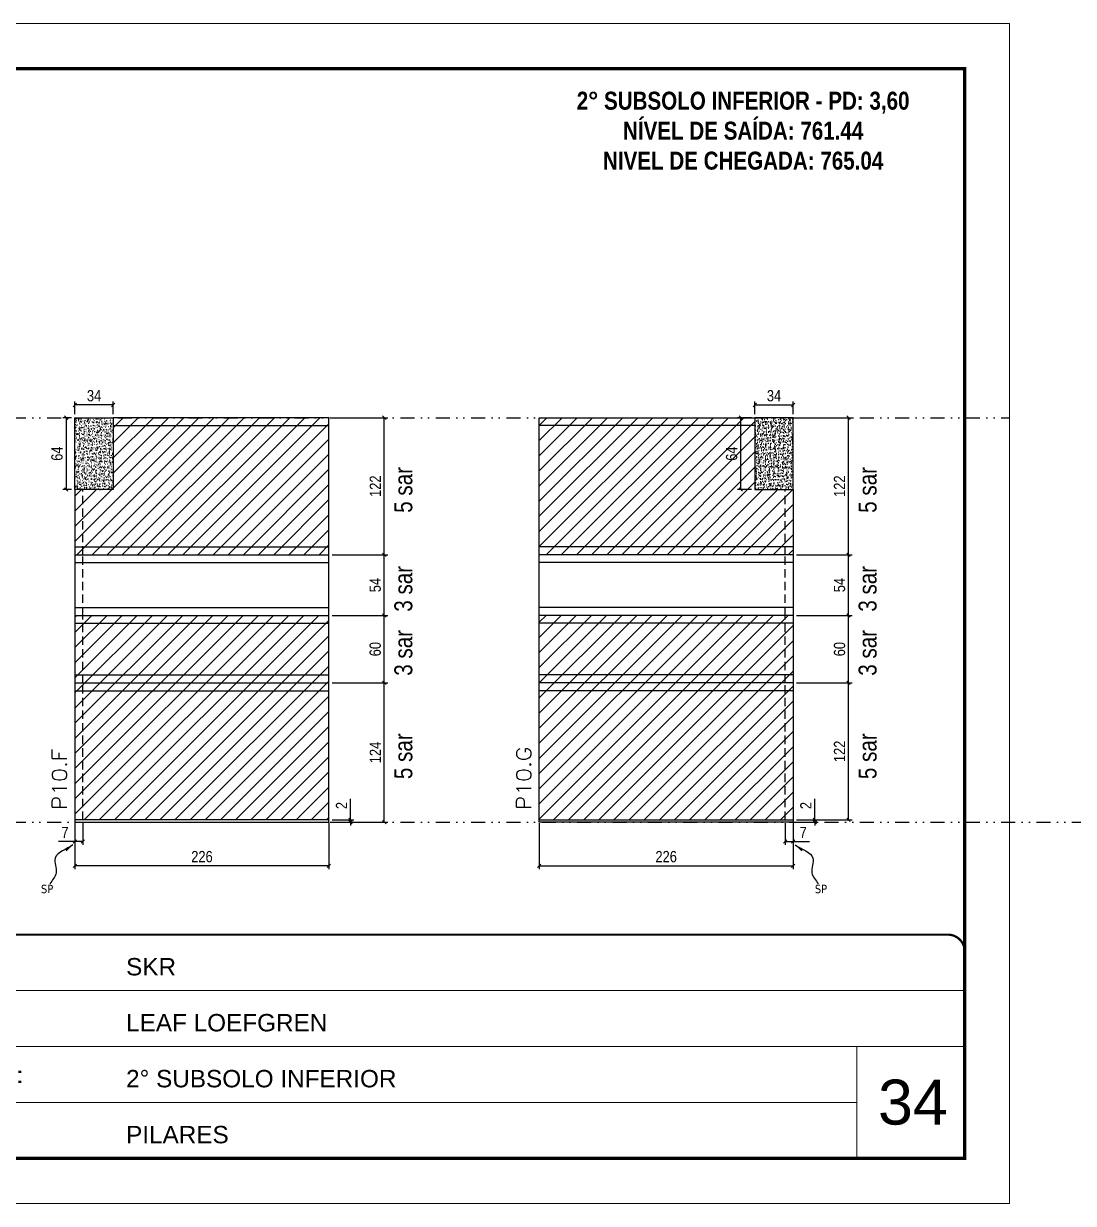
# Model space of a CAD drawing. Extents: x 13513 to 27878, y -21631 to 6985.
# Drawn here: x 16606 to 17540, y -3254 to -2204 of the extents above; entities that cross this region are included whole.
import ezdxf

# ---------------------------------------------------------------- set-up
doc = ezdxf.new("R2010")
doc.units = 0
for name, pattern in [('CONTINUO', [0]), ('DASHED', [0.75, 0.5, -0.25]), ('DIVIDE2', [0.625, 0.25, -0.125, 0, -0.125, 0, -0.125]), ('HIDDEN', [0.375, 0.25, -0.125])]:
    doc.linetypes.add(name, pattern=pattern)
for name, color, linetype, lineweight in [('CARIMBO', 255, 'Continuous', 9), ('Folhas', 255, 'Continuous', 9), ('Hachura', 251, 'Continuous', 9), ('SARRAFO DE PRESSAO', 251, 'DASHED', 9), ('Texto Seção', 7, 'Continuous', 15)]:
    doc.layers.add(name, color=color, linetype=linetype, lineweight=lineweight)
for name, color, linetype in [('COTA', 241, 'Continuous'), ('NOMENCLATURA', 7, 'Continuous'), ('Nível', 160, 'Continuous'), ('Painéis', 200, 'Continuous'), ('SARR_2.2x7', 40, 'Continuous'), ('Sarrafo de Pressão', 42, 'HIDDEN'), ('texto', 7, 'Continuous')]:
    doc.layers.add(name, color=color, linetype=linetype)
doc.styles.add('ARIAL', font='arial.ttf')
doc.styles.add('ARIAL_NARROW', font='ARIALN.TTF', dxfattribs={"height": 0.2})
doc.styles.add('COTA TECNICA', font='techl___.ttf', dxfattribs={"height": 10})
doc.styles.add('COTA TECNICA-50', font='techl___.ttf', dxfattribs={"height": 10})
doc.styles.add('REGUA-120', font='ROMANS.shx', dxfattribs={"height": 15})
doc.styles.add('ROMANC', font='techb___.ttf', dxfattribs={"height": 2.5})
doc.styles.get("Standard").update_dxf_attribs({"font": 'arial.ttf'})
doc.styles.add('Tecnologia', font='')
doc.styles.get('Tecnologia').set_extended_font_data('Forgotten Futurist')
doc.dimstyles.new('COTA PAINEL-50', dxfattribs={"dimtxt": 10, "dimasz": 3, "dimexe": 3, "dimexo": 3, "dimgap": 3, "dimtad": 1, "dimdec": 1, "dimzin": 12, "dimdsep": 46, "dimtxsty": 'COTA TECNICA-50', "dimblk1": 'OBLIQUE', "dimblk2": 'OBLIQUE', "dimsah": 1, "dimcen": 0.9, "dimclrd": 4, "dimclre": 4, "dimclrt": 240, "dimadec": 1, "dimazin": 3, "dimtfac": 1, "dimtdec": 1, "dimtmove": 0, "dimatfit": 3, "dimfxl": 1, "dimtolj": 1, "dimtzin": 12, "dimarcsym": 0})
doc.dimstyles.new('PAINEL', dxfattribs={"dimtxt": 10, "dimasz": 3, "dimexe": 3, "dimexo": 3, "dimgap": 3, "dimtad": 1, "dimdec": 1, "dimzin": 12, "dimdsep": 46, "dimtxsty": 'COTA TECNICA', "dimblk1": 'OBLIQUE', "dimblk2": 'OBLIQUE', "dimsah": 1, "dimcen": 0.9, "dimclrd": 4, "dimclre": 4, "dimclrt": 240, "dimadec": 1, "dimazin": 3, "dimtfac": 1, "dimtdec": 1, "dimtmove": 0, "dimatfit": 3, "dimfxl": 1, "dimtolj": 1, "dimtzin": 12, "dimarcsym": 0})
doc.dimstyles.get("Standard").update_dxf_attribs({"dimtxt": 0.18, "dimasz": 0.18, "dimexe": 0.18, "dimexo": 0.0625, "dimgap": 0.09, "dimtad": 0, "dimtih": 1, "dimtoh": 1, "dimdec": 4, "dimzin": 0, "dimdsep": 46, "dimtxsty": 'Standard', "dimcen": 0.09, "dimadec": 0, "dimazin": 0, "dimtfac": 1, "dimtdec": 4, "dimtofl": 0, "dimtmove": 0, "dimatfit": 3, "dimfxl": 1, "dimtolj": 1, "dimtzin": 0, "dimarcsym": 0})

# ---------------------------------------------------------------- blocks, each defined once
blk = doc.blocks.new('9999999999')
at = {"color": 30, "linetype": 'CONTINUO'}
for p, q in [((98564.6, 34230.2), (98564.6, 34429.4)), ((98564.6, 34379.6), (99584, 34379.6)), ((98564.6, 34329.8), (99488, 34329.8)), ((99584, 34329.8), (99488, 34329.8)), ((99488, 34329.8), (99488, 34230.2)), ((98564.6, 34280), (99488, 34280))]:
    blk.add_line(p, q, dxfattribs=at)
at = {"color": 30, "linetype": 'CONTINUO', "const_width": 2}
blk.add_lwpolyline([(99584, 34230.2), (99584, 34414.4, 0.414214), (99569, 34429.4), (98229, 34429.4, 0.414214), (98214, 34414.4), (98214, 34245.2, 0.414214), (98229, 34230.2), (99584, 34230.2)], format="xyb", dxfattribs=at)
at = {"layer": 'Folhas'}
blk.add_lwpolyline([(98139, 34190.2), (99624, 34190.2), (99624, 35240.2), (98139, 35240.2)], close=True, dxfattribs=at)
at = {"layer": 'Folhas', "color": 30, "const_width": 3}
blk.add_lwpolyline([(98214, 34230.2), (99584, 34230.2), (99584, 35200.2), (98214, 35200.2)], close=True, dxfattribs=at)
at = {"color": 7, "linetype": 'Continuous', "ltscale": 5, "style": 'ARIAL'}
for s, height, p in [('SKR', 15.48, (98837.7, 34393.1)), ('LEAF LOEFGREN', 15.483, (98837.7, 34343.3)), ('2° SUBSOLO INFERIOR', 15.483, (98837.7, 34293.5)), ('NOVA SISTEMAS CONSTRUTIVOS', 11.059, (98263.2, 34267.2)), ('PILARES', 15.48, (98837.7, 34243.7))]:
    blk.add_text(s, height=height, dxfattribs=at).set_placement(p)
at = {"layer": 'Folhas', "color": 7, "style": 'Tecnologia', "width": 1.5}
for s, p in [('CLIENTE:', (98573.7, 34397.2)), ('OBRA:', (98573.7, 34347.3)), ('PAVIMENTO:', (98573.7, 34297.5)), ('PROJETO:', (98573.7, 34247.7))]:
    blk.add_text(s, height=14, dxfattribs=at).set_placement(p)
blk = doc.blocks.new('_Oblique')
at = {"color": 0, "linetype": 'ByBlock', "lineweight": -2}
blk.add_line((-0.5, -0.5), (0.5, 0.5), dxfattribs=at)
blk = doc.blocks.new('*D1820')
at = {"layer": 'COTA', "color": 4, "lineweight": -2, "transparency": 16777216}
for p, q in [((16651.7, -2915.6), (16651.7, -2956.4)), ((16877.7, -2915.6), (16877.7, -2956.4)), ((16877.7, -2953.4), (16651.7, -2953.4))]:
    blk.add_line(p, q, dxfattribs=at)
at = {"layer": 'Defpoints', "color": 0, "transparency": 16777216}
for p in [(16651.7, -2912.6), (16877.7, -2912.6), (16651.7, -2953.4)]:
    blk.add_point(p, dxfattribs=at)
at = {"layer": 'COTA', "color": 4, "lineweight": -2, "transparency": 16777216, "xscale": 3, "yscale": 3, "zscale": 3, "rotation": 180}
blk.add_blockref('_Oblique', (16651.7, -2953.4), dxfattribs=at)
at = {"layer": 'COTA', "color": 4, "lineweight": -2, "transparency": 16777216, "xscale": 3, "yscale": 3, "zscale": 3}
blk.add_blockref('_Oblique', (16877.7, -2953.4), dxfattribs=at)
at = {"layer": 'COTA', "color": 240, "transparency": 16777216, "insert": (16764.7, -2945.3), "char_height": 10, "attachment_point": 5, "style": 'COTA TECNICA'}
blk.add_mtext('\\A1;226', dxfattribs=at)
blk = doc.blocks.new('*D1821')
at = {"layer": 'COTA', "color": 4, "lineweight": -2, "transparency": 16777216}
for p, q in [((16651.7, -2917.6), (16651.7, -2934.8)), ((16658.7, -2915.6), (16658.7, -2934.8)), ((16651.7, -2931.8), (16636.9, -2931.8)), ((16658.7, -2931.8), (16651.7, -2931.8))]:
    blk.add_line(p, q, dxfattribs=at)
at = {"layer": 'Defpoints', "color": 0, "transparency": 16777216}
for p in [(16651.7, -2914.6), (16658.7, -2912.6), (16651.7, -2931.8)]:
    blk.add_point(p, dxfattribs=at)
at = {"layer": 'COTA', "color": 4, "lineweight": -2, "transparency": 16777216, "xscale": 3, "yscale": 3, "zscale": 3, "rotation": 180}
blk.add_blockref('_Oblique', (16651.7, -2931.8), dxfattribs=at)
at = {"layer": 'COTA', "color": 4, "lineweight": -2, "transparency": 16777216, "xscale": 3, "yscale": 3, "zscale": 3}
blk.add_blockref('_Oblique', (16658.7, -2931.8), dxfattribs=at)
at = {"layer": 'COTA', "color": 240, "transparency": 16777216, "insert": (16642.8, -2923.8), "char_height": 10, "attachment_point": 5, "style": 'COTA TECNICA-50'}
blk.add_mtext('\\A1;7', dxfattribs=at)
blk = doc.blocks.new('*D1822')
at = {"layer": 'COTA', "color": 4, "lineweight": -2, "transparency": 16777216}
for p, q in [((16896.9, -2912.6), (16896.9, -2893.8)), ((16880.7, -2912.6), (16899.9, -2912.6)), ((16880.7, -2914.6), (16899.9, -2914.6)), ((16896.9, -2914.6), (16896.9, -2912.6)), ((16896.9, -2914.6), (16896.9, -2917.6))]:
    blk.add_line(p, q, dxfattribs=at)
at = {"layer": 'Defpoints', "color": 0, "transparency": 16777216}
for p in [(16877.7, -2912.6), (16877.7, -2914.6), (16896.9, -2914.6)]:
    blk.add_point(p, dxfattribs=at)
at = {"layer": 'COTA', "color": 4, "lineweight": -2, "transparency": 16777216, "xscale": 3, "yscale": 3, "zscale": 3}
for p, rotation in [((16896.9, -2912.6), 270), ((16896.9, -2914.6), 90)]:
    blk.add_blockref('_Oblique', p, dxfattribs=dict(at, rotation=rotation))
at = {"layer": 'COTA', "color": 240, "transparency": 16777216, "insert": (16888.9, -2899.8), "char_height": 10, "attachment_point": 5, "rotation": 90, "style": 'COTA TECNICA-50'}
blk.add_mtext('\\A1;2', dxfattribs=at)
blk = doc.blocks.new('*D1823')
at = {"layer": 'COTA', "color": 4, "lineweight": -2, "transparency": 16777216}
for p, q in [((16880.7, -2730.6), (16930, -2730.6)), ((16927, -2790.6), (16927, -2730.6)), ((16880.7, -2790.6), (16930, -2790.6))]:
    blk.add_line(p, q, dxfattribs=at)
at = {"layer": 'Defpoints', "color": 0, "transparency": 16777216}
for p in [(16877.7, -2730.6), (16927, -2730.6), (16877.7, -2790.6)]:
    blk.add_point(p, dxfattribs=at)
at = {"layer": 'COTA', "color": 4, "lineweight": -2, "transparency": 16777216, "xscale": 3, "yscale": 3, "zscale": 3}
for p, rotation in [((16927, -2730.6), 90), ((16927, -2790.6), 270)]:
    blk.add_blockref('_Oblique', p, dxfattribs=dict(at, rotation=rotation))
at = {"layer": 'COTA', "color": 240, "transparency": 16777216, "insert": (16918.9, -2760.6), "char_height": 10, "attachment_point": 5, "rotation": 90, "style": 'COTA TECNICA-50'}
blk.add_mtext('\\A1;60', dxfattribs=at)
blk = doc.blocks.new('*D1824')
at = {"layer": 'COTA', "color": 4, "lineweight": -2, "transparency": 16777216}
for p, q in [((16880.7, -2554.6), (16930, -2554.6)), ((16927, -2676.6), (16927, -2554.6)), ((16880.7, -2676.6), (16930, -2676.6))]:
    blk.add_line(p, q, dxfattribs=at)
at = {"layer": 'Defpoints', "color": 0, "transparency": 16777216}
for p in [(16877.7, -2554.6), (16927, -2554.6), (16877.7, -2676.6)]:
    blk.add_point(p, dxfattribs=at)
at = {"layer": 'COTA', "color": 4, "lineweight": -2, "transparency": 16777216, "xscale": 3, "yscale": 3, "zscale": 3}
for p, rotation in [((16927, -2554.6), 90), ((16927, -2676.6), 270)]:
    blk.add_blockref('_Oblique', p, dxfattribs=dict(at, rotation=rotation))
at = {"layer": 'COTA', "color": 240, "transparency": 16777216, "insert": (16919, -2615.6), "char_height": 10, "attachment_point": 5, "rotation": 90, "style": 'COTA TECNICA-50'}
blk.add_mtext('\\A1;122', dxfattribs=at)
blk = doc.blocks.new('*D1837')
at = {"layer": 'COTA', "color": 4, "linetype": 'ByBlock', "lineweight": -2, "transparency": 16777216}
for p, q in [((16880.7, -2790.6), (16930, -2790.6)), ((16927, -2914.6), (16927, -2790.6)), ((16880.7, -2914.6), (16930, -2914.6))]:
    blk.add_line(p, q, dxfattribs=at)
at = {"layer": 'Defpoints', "color": 0, "linetype": 'ByBlock', "transparency": 16777216}
for p in [(16877.7, -2790.6), (16927, -2790.6), (16877.7, -2914.6)]:
    blk.add_point(p, dxfattribs=at)
at = {"layer": 'COTA', "color": 4, "linetype": 'ByBlock', "lineweight": -2, "transparency": 16777216, "xscale": 3, "yscale": 3, "zscale": 3}
for p, rotation in [((16927, -2790.6), 90), ((16927, -2914.6), 270)]:
    blk.add_blockref('_Oblique', p, dxfattribs=dict(at, rotation=rotation))
at = {"layer": 'COTA', "color": 240, "linetype": 'ByBlock', "transparency": 16777216, "insert": (16919, -2852.6), "char_height": 10, "attachment_point": 5, "rotation": 90, "style": 'COTA TECNICA'}
blk.add_mtext('\\A1;124', dxfattribs=at)
blk = doc.blocks.new('*D1838')
at = {"layer": 'COTA', "color": 4, "linetype": 'ByBlock', "lineweight": -2, "transparency": 16777216}
for p, q in [((16880.7, -2790.6), (16930, -2790.6)), ((16927, -2914.6), (16927, -2790.6)), ((16880.7, -2914.6), (16930, -2914.6))]:
    blk.add_line(p, q, dxfattribs=at)
at = {"layer": 'Defpoints', "color": 0, "linetype": 'ByBlock', "transparency": 16777216}
for p in [(16877.7, -2790.6), (16927, -2790.6), (16877.7, -2914.6)]:
    blk.add_point(p, dxfattribs=at)
at = {"layer": 'COTA', "color": 4, "linetype": 'ByBlock', "lineweight": -2, "transparency": 16777216, "xscale": 3, "yscale": 3, "zscale": 3}
for p, rotation in [((16927, -2790.6), 90), ((16927, -2914.6), 270)]:
    blk.add_blockref('_Oblique', p, dxfattribs=dict(at, rotation=rotation))
at = {"layer": 'COTA', "color": 240, "linetype": 'ByBlock', "transparency": 16777216, "insert": (16919, -2852.6), "char_height": 10, "attachment_point": 5, "rotation": 90, "style": 'COTA TECNICA'}
blk.add_mtext('\\A1;124', dxfattribs=at)
blk = doc.blocks.new('*D1832')
at = {"layer": 'COTA', "color": 4, "lineweight": -2, "transparency": 16777216}
for p, q in [((16648.7, -2554.6), (16640.8, -2554.6)), ((16643.8, -2554.6), (16643.8, -2618.6)), ((16648.7, -2618.6), (16640.8, -2618.6))]:
    blk.add_line(p, q, dxfattribs=at)
at = {"layer": 'Defpoints', "color": 0, "transparency": 16777216}
for p in [(16651.7, -2554.6), (16643.8, -2618.6), (16651.7, -2618.6)]:
    blk.add_point(p, dxfattribs=at)
at = {"layer": 'COTA', "color": 4, "lineweight": -2, "transparency": 16777216, "xscale": 3, "yscale": 3, "zscale": 3}
for p, rotation in [((16643.8, -2554.6), 90), ((16643.8, -2618.6), 270)]:
    blk.add_blockref('_Oblique', p, dxfattribs=dict(at, rotation=rotation))
at = {"layer": 'COTA', "color": 240, "transparency": 16777216, "insert": (16635.7, -2586.6), "char_height": 10, "attachment_point": 5, "rotation": 90, "style": 'COTA TECNICA'}
blk.add_mtext('\\A1;64', dxfattribs=at)
blk = doc.blocks.new('*D1833')
at = {"layer": 'COTA', "color": 4, "lineweight": -2, "transparency": 16777216}
for p, q in [((16651.7, -2551.6), (16651.7, -2540.3)), ((16685.7, -2551.6), (16685.7, -2540.3)), ((16685.7, -2543.3), (16651.7, -2543.3))]:
    blk.add_line(p, q, dxfattribs=at)
at = {"layer": 'Defpoints', "color": 0, "transparency": 16777216}
for p in [(16651.7, -2543.3), (16651.7, -2554.6), (16685.7, -2554.6)]:
    blk.add_point(p, dxfattribs=at)
at = {"layer": 'COTA', "color": 4, "lineweight": -2, "transparency": 16777216, "xscale": 3, "yscale": 3, "zscale": 3, "rotation": 180}
blk.add_blockref('_Oblique', (16651.7, -2543.3), dxfattribs=at)
at = {"layer": 'COTA', "color": 4, "lineweight": -2, "transparency": 16777216, "xscale": 3, "yscale": 3, "zscale": 3}
blk.add_blockref('_Oblique', (16685.7, -2543.3), dxfattribs=at)
at = {"layer": 'COTA', "color": 240, "transparency": 16777216, "insert": (16668.7, -2535.1), "char_height": 10, "attachment_point": 5, "style": 'COTA TECNICA'}
blk.add_mtext('\\A1;34', dxfattribs=at)
blk = doc.blocks.new('*D1815')
at = {"layer": 'COTA', "color": 4, "lineweight": -2, "transparency": 16777216}
for p, q in [((17064.8, -2915.6), (17064.8, -2956.4)), ((17290.8, -2915.6), (17290.8, -2956.4)), ((17064.8, -2953.4), (17290.8, -2953.4))]:
    blk.add_line(p, q, dxfattribs=at)
at = {"layer": 'Defpoints', "color": 0, "transparency": 16777216}
for p in [(17064.8, -2912.6), (17290.8, -2912.6), (17290.8, -2953.4)]:
    blk.add_point(p, dxfattribs=at)
at = {"layer": 'COTA', "color": 4, "lineweight": -2, "transparency": 16777216, "xscale": 3, "yscale": 3, "zscale": 3, "rotation": 180}
blk.add_blockref('_Oblique', (17064.8, -2953.4), dxfattribs=at)
at = {"layer": 'COTA', "color": 4, "lineweight": -2, "transparency": 16777216, "xscale": 3, "yscale": 3, "zscale": 3}
blk.add_blockref('_Oblique', (17290.8, -2953.4), dxfattribs=at)
at = {"layer": 'COTA', "color": 240, "transparency": 16777216, "insert": (17177.8, -2945.3), "char_height": 10, "attachment_point": 5, "style": 'COTA TECNICA'}
blk.add_mtext('\\A1;226', dxfattribs=at)
blk = doc.blocks.new('*D1816')
at = {"layer": 'COTA', "color": 4, "lineweight": -2, "transparency": 16777216}
for p, q in [((17283.8, -2915.6), (17283.8, -2934.8)), ((17290.8, -2917.6), (17290.8, -2934.8)), ((17283.8, -2931.8), (17290.8, -2931.8)), ((17290.8, -2931.8), (17305.5, -2931.8))]:
    blk.add_line(p, q, dxfattribs=at)
at = {"layer": 'Defpoints', "color": 0, "transparency": 16777216}
for p in [(17283.8, -2912.6), (17290.8, -2914.6), (17290.8, -2931.8)]:
    blk.add_point(p, dxfattribs=at)
at = {"layer": 'COTA', "color": 4, "lineweight": -2, "transparency": 16777216, "xscale": 3, "yscale": 3, "zscale": 3, "rotation": 180}
blk.add_blockref('_Oblique', (17283.8, -2931.8), dxfattribs=at)
at = {"layer": 'COTA', "color": 4, "lineweight": -2, "transparency": 16777216, "xscale": 3, "yscale": 3, "zscale": 3}
blk.add_blockref('_Oblique', (17290.8, -2931.8), dxfattribs=at)
at = {"layer": 'COTA', "color": 240, "transparency": 16777216, "insert": (17299.7, -2923.8), "char_height": 10, "attachment_point": 5, "style": 'COTA TECNICA-50'}
blk.add_mtext('\\A1;7', dxfattribs=at)
blk = doc.blocks.new('*D1817')
at = {"layer": 'COTA', "color": 4, "lineweight": -2, "transparency": 16777216}
for p, q in [((17310.1, -2912.6), (17310.1, -2893.8)), ((17293.8, -2912.6), (17313.1, -2912.6)), ((17293.8, -2914.6), (17313.1, -2914.6)), ((17310.1, -2914.6), (17310.1, -2912.6)), ((17310.1, -2914.6), (17310.1, -2917.6))]:
    blk.add_line(p, q, dxfattribs=at)
at = {"layer": 'Defpoints', "color": 0, "transparency": 16777216}
for p in [(17290.8, -2912.6), (17290.8, -2914.6), (17310.1, -2914.6)]:
    blk.add_point(p, dxfattribs=at)
at = {"layer": 'COTA', "color": 4, "lineweight": -2, "transparency": 16777216, "xscale": 3, "yscale": 3, "zscale": 3}
for p, rotation in [((17310.1, -2912.6), 270), ((17310.1, -2914.6), 90)]:
    blk.add_blockref('_Oblique', p, dxfattribs=dict(at, rotation=rotation))
at = {"layer": 'COTA', "color": 240, "transparency": 16777216, "insert": (17302.1, -2899.8), "char_height": 10, "attachment_point": 5, "rotation": 90, "style": 'COTA TECNICA-50'}
blk.add_mtext('\\A1;2', dxfattribs=at)
blk = doc.blocks.new('*D1818')
at = {"layer": 'COTA', "color": 4, "lineweight": -2, "transparency": 16777216}
for p, q in [((17293.8, -2730.6), (17343.2, -2730.6)), ((17340.2, -2790.6), (17340.2, -2730.6)), ((17293.8, -2790.6), (17343.2, -2790.6))]:
    blk.add_line(p, q, dxfattribs=at)
at = {"layer": 'Defpoints', "color": 0, "transparency": 16777216}
for p in [(17290.8, -2730.6), (17340.2, -2730.6), (17290.8, -2790.6)]:
    blk.add_point(p, dxfattribs=at)
at = {"layer": 'COTA', "color": 4, "lineweight": -2, "transparency": 16777216, "xscale": 3, "yscale": 3, "zscale": 3}
for p, rotation in [((17340.2, -2730.6), 90), ((17340.2, -2790.6), 270)]:
    blk.add_blockref('_Oblique', p, dxfattribs=dict(at, rotation=rotation))
at = {"layer": 'COTA', "color": 240, "transparency": 16777216, "insert": (17332.1, -2760.6), "char_height": 10, "attachment_point": 5, "rotation": 90, "style": 'COTA TECNICA-50'}
blk.add_mtext('\\A1;60', dxfattribs=at)
blk = doc.blocks.new('*D1819')
at = {"layer": 'COTA', "color": 4, "lineweight": -2, "transparency": 16777216}
for p, q in [((17293.8, -2554.6), (17343.2, -2554.6)), ((17340.2, -2676.6), (17340.2, -2554.6)), ((17293.8, -2676.6), (17343.2, -2676.6))]:
    blk.add_line(p, q, dxfattribs=at)
at = {"layer": 'Defpoints', "color": 0, "transparency": 16777216}
for p in [(17290.8, -2554.6), (17340.2, -2554.6), (17290.8, -2676.6)]:
    blk.add_point(p, dxfattribs=at)
at = {"layer": 'COTA', "color": 4, "lineweight": -2, "transparency": 16777216, "xscale": 3, "yscale": 3, "zscale": 3}
for p, rotation in [((17340.2, -2554.6), 90), ((17340.2, -2676.6), 270)]:
    blk.add_blockref('_Oblique', p, dxfattribs=dict(at, rotation=rotation))
at = {"layer": 'COTA', "color": 240, "transparency": 16777216, "insert": (17332.1, -2615.6), "char_height": 10, "attachment_point": 5, "rotation": 90, "style": 'COTA TECNICA-50'}
blk.add_mtext('\\A1;122', dxfattribs=at)
blk = doc.blocks.new('*D1834')
at = {"layer": 'COTA', "color": 4, "lineweight": -2, "transparency": 16777216}
for p, q in [((17256.8, -2551.6), (17256.8, -2540.3)), ((17290.8, -2551.6), (17290.8, -2540.3)), ((17256.8, -2543.3), (17290.8, -2543.3))]:
    blk.add_line(p, q, dxfattribs=at)
at = {"layer": 'Defpoints', "color": 0, "transparency": 16777216}
for p in [(17290.8, -2543.3), (17256.8, -2554.6), (17290.8, -2554.6)]:
    blk.add_point(p, dxfattribs=at)
at = {"layer": 'COTA', "color": 4, "lineweight": -2, "transparency": 16777216, "xscale": 3, "yscale": 3, "zscale": 3, "rotation": 180}
blk.add_blockref('_Oblique', (17256.8, -2543.3), dxfattribs=at)
at = {"layer": 'COTA', "color": 4, "lineweight": -2, "transparency": 16777216, "xscale": 3, "yscale": 3, "zscale": 3}
blk.add_blockref('_Oblique', (17290.8, -2543.3), dxfattribs=at)
at = {"layer": 'COTA', "color": 240, "transparency": 16777216, "insert": (17273.8, -2535.1), "char_height": 10, "attachment_point": 5, "style": 'COTA TECNICA'}
blk.add_mtext('\\A1;34', dxfattribs=at)
blk = doc.blocks.new('*D1835')
at = {"layer": 'COTA', "color": 4, "lineweight": -2, "transparency": 16777216}
for p, q in [((17293.8, -2790.6), (17343.2, -2790.6)), ((17340.2, -2912.6), (17340.2, -2790.6)), ((17293.8, -2912.6), (17343.2, -2912.6))]:
    blk.add_line(p, q, dxfattribs=at)
at = {"layer": 'Defpoints', "color": 0, "transparency": 16777216}
for p in [(17290.8, -2790.6), (17340.2, -2790.6), (17290.8, -2912.6)]:
    blk.add_point(p, dxfattribs=at)
at = {"layer": 'COTA', "color": 4, "lineweight": -2, "transparency": 16777216, "xscale": 3, "yscale": 3, "zscale": 3}
for p, rotation in [((17340.2, -2790.6), 90), ((17340.2, -2912.6), 270)]:
    blk.add_blockref('_Oblique', p, dxfattribs=dict(at, rotation=rotation))
at = {"layer": 'COTA', "color": 240, "transparency": 16777216, "insert": (17332.1, -2851.6), "char_height": 10, "attachment_point": 5, "rotation": 90, "style": 'COTA TECNICA'}
blk.add_mtext('\\A1;122', dxfattribs=at)
blk = doc.blocks.new('*D1836')
at = {"layer": 'COTA', "color": 4, "lineweight": -2, "transparency": 16777216}
for p, q in [((17253.8, -2554.6), (17241.3, -2554.6)), ((17244.3, -2618.6), (17244.3, -2554.6)), ((17253.8, -2618.6), (17241.3, -2618.6))]:
    blk.add_line(p, q, dxfattribs=at)
at = {"layer": 'Defpoints', "color": 0, "transparency": 16777216}
for p in [(17244.3, -2554.6), (17256.8, -2554.6), (17256.8, -2618.6)]:
    blk.add_point(p, dxfattribs=at)
at = {"layer": 'COTA', "color": 4, "lineweight": -2, "transparency": 16777216, "xscale": 3, "yscale": 3, "zscale": 3}
for p, rotation in [((17244.3, -2554.6), 90), ((17244.3, -2618.6), 270)]:
    blk.add_blockref('_Oblique', p, dxfattribs=dict(at, rotation=rotation))
at = {"layer": 'COTA', "color": 240, "transparency": 16777216, "insert": (17236.1, -2586.6), "char_height": 10, "attachment_point": 5, "rotation": 90, "style": 'COTA TECNICA'}
blk.add_mtext('\\A1;64', dxfattribs=at)
blk = doc.blocks.new('*D1848')
at = {"layer": 'COTA', "color": 4, "lineweight": -2, "transparency": 16777216}
for p, q in [((16880.7, -2676.6), (16930, -2676.6)), ((16927, -2730.6), (16927, -2676.6)), ((16880.7, -2730.6), (16930, -2730.6))]:
    blk.add_line(p, q, dxfattribs=at)
at = {"layer": 'Defpoints', "color": 0, "transparency": 16777216}
for p in [(16877.7, -2676.6), (16927, -2676.6), (16877.7, -2730.6)]:
    blk.add_point(p, dxfattribs=at)
at = {"layer": 'COTA', "color": 4, "lineweight": -2, "transparency": 16777216, "xscale": 3, "yscale": 3, "zscale": 3}
for p, rotation in [((16927, -2676.6), 90), ((16927, -2730.6), 270)]:
    blk.add_blockref('_Oblique', p, dxfattribs=dict(at, rotation=rotation))
at = {"layer": 'COTA', "color": 240, "transparency": 16777216, "insert": (16918.9, -2703.6), "char_height": 10, "attachment_point": 5, "rotation": 90, "style": 'COTA TECNICA'}
blk.add_mtext('\\A1;54', dxfattribs=at)
blk = doc.blocks.new('*D1849')
at = {"layer": 'COTA', "color": 4, "lineweight": -2, "transparency": 16777216}
for p, q in [((17293.8, -2676.6), (17343.2, -2676.6)), ((17340.2, -2730.6), (17340.2, -2676.6)), ((17293.8, -2730.6), (17343.2, -2730.6))]:
    blk.add_line(p, q, dxfattribs=at)
at = {"layer": 'Defpoints', "color": 0, "transparency": 16777216}
for p in [(17290.8, -2676.6), (17340.2, -2676.6), (17290.8, -2730.6)]:
    blk.add_point(p, dxfattribs=at)
at = {"layer": 'COTA', "color": 4, "lineweight": -2, "transparency": 16777216, "xscale": 3, "yscale": 3, "zscale": 3}
for p, rotation in [((17340.2, -2676.6), 90), ((17340.2, -2730.6), 270)]:
    blk.add_blockref('_Oblique', p, dxfattribs=dict(at, rotation=rotation))
at = {"layer": 'COTA', "color": 240, "transparency": 16777216, "insert": (17332.1, -2703.6), "char_height": 10, "attachment_point": 5, "rotation": 90, "style": 'COTA TECNICA'}
blk.add_mtext('\\A1;54', dxfattribs=at)

msp = doc.modelspace()

# ---------------------------------------------------------------- hatches: boundary and pattern name
at = {"layer": 'COTA'}
h = msp.add_hatch(dxfattribs=at)
h.set_pattern_fill('AR-CONC', color=256, scale=0.03)
h.set_pattern_definition([(50, (-2775.7104, -2273.15), (5.4655401, -0.4781726), [0.5715, -6.2865]), (355, (-2775.7104, -2273.15), (-1.0573026, 5.7317054), [0.4572, -5.0292175]), (100.451445, (-2775.255, -2273.19), (4.4082374, 5.2535326), [0.4857003, -5.3427073]), (46.1842, (-2775.7104, -2271.626), (8.1323712, -1.2612698), [0.85725, -9.42975]), (96.635558, (-2775.033, -2271.731), (7.122124, 7.4227837), [0.7285507, -8.0140682]), (351.18415, (-2775.71, -2271.626), (7.122124, 7.4227837), [0.685799, -7.543792]), (21, (-2774.9484, -2272.007), (4.5484317, -3.0679559), [0.5715, -6.2865]), (326, (-2774.9484, -2272.007), (1.8540609, 5.525639), [0.4572, -5.0292]), (71.451445, (-2774.5693, -2272.263), (6.4024926, 2.457683), [0.4857003, -5.3426981]), (37.5, (-2775.7104, -2273.1502), (0.0926581, 2.53665117), [0, -4.96824, 0, -5.1054, 0, -5.04825]), (7.5, (-2775.7104, -2273.1502), (2.00458988, 3.00541724), [0, -2.91084, 0, -4.85394, 0, -1.92405]), (327.5, (-2777.4096, -2273.1502), (4.06771786, -0.17186232), [0, -1.905, 0, -5.9436, 0, -7.8867]), (317.5, (-2778.1716, -2273.1502), (4.44387544, 0.7627947), [0, -2.4765, 0, -3.94716, 0, -5.6007])])
h.paths.add_polyline_path([(16685.66, -2554.59), (16651.66, -2554.59), (16651.66, -2618.59), (16685.66, -2618.59)])
h = msp.add_hatch(dxfattribs=at)
h.set_pattern_fill('AR-CONC', color=256, scale=0.03)
h.set_pattern_definition([(50, (-2366.5596, -2273.15), (5.4655401, -0.4781726), [0.5715, -6.2865]), (355, (-2366.5596, -2273.15), (-1.0573026, 5.7317054), [0.4572, -5.0292175]), (100.451445, (-2366.104, -2273.19), (4.4082374, 5.2535326), [0.4857003, -5.3427073]), (46.1842, (-2366.5596, -2271.626), (8.1323712, -1.2612698), [0.85725, -9.42975]), (96.635558, (-2365.882, -2271.731), (7.122124, 7.4227837), [0.7285507, -8.0140682]), (351.18415, (-2366.5596, -2271.626), (7.122124, 7.4227837), [0.685799, -7.543792]), (21, (-2365.7976, -2272.007), (4.5484317, -3.0679559), [0.5715, -6.2865]), (326, (-2365.7976, -2272.007), (1.8540609, 5.525639), [0.4572, -5.0292]), (71.451445, (-2365.4185, -2272.263), (6.4024926, 2.457683), [0.4857003, -5.3426981]), (37.5, (-2366.5596, -2273.1502), (0.0926581, 2.53665117), [0, -4.96824, 0, -5.1054, 0, -5.04825]), (7.5, (-2366.5596, -2273.1502), (2.00458988, 3.00541724), [0, -2.91084, 0, -4.85394, 0, -1.92405]), (327.5, (-2368.2588, -2273.1502), (4.06771786, -0.17186232), [0, -1.905, 0, -5.9436, 0, -7.8867]), (317.5, (-2369.021, -2273.1502), (4.44387544, 0.7627947), [0, -2.4765, 0, -3.94716, 0, -5.6007])])
h.paths.add_polyline_path([(17256.81, -2618.59), (17290.81, -2618.59), (17290.81, -2554.59), (17256.81, -2554.59)])
at = {"layer": 'Hachura', "linetype": 'ByBlock'}
h = msp.add_hatch(dxfattribs=at)
h.set_pattern_fill('ANSI31', color=256, scale=3)
h.paths.add_polyline_path([(16296.01, -2672.59), (16296.01, -2652.59), (16174.01, -2652.59), (16174.01, -2672.59)])
h.paths.add_polyline_path([(16434.01, -2672.59), (16434.01, -2652.59), (16296.01, -2652.59), (16296.01, -2672.59)])
h.paths.add_polyline_path([(16434.01, -2790.59), (16434.01, -2672.59), (16296.01, -2672.59), (16296.01, -2790.59)])
h.paths.add_polyline_path([(16296.01, -2672.59), (16174.01, -2672.59), (16174.01, -2790.59), (16296.01, -2790.59)])
h.paths.add_polyline_path([(16174.01, -2790.59), (16174.01, -2912.59), (16296.01, -2912.59), (16296.01, -2790.59)])
h.paths.add_polyline_path([(16296.01, -2790.59), (16296.01, -2912.59), (16434.01, -2912.59), (16434.01, -2790.59)])
h.paths.add_polyline_path([(16685.66, -2554.59), (16685.66, -2618.59), (16651.66, -2618.59), (16651.66, -2676.59), (16877.66, -2676.59), (16877.66, -2554.59)])
h.paths.add_polyline_path([(16651.66, -2730.59), (16651.66, -2790.59), (16877.66, -2790.59), (16877.66, -2730.59)])
h.paths.add_polyline_path([(16651.66, -2790.59), (16651.66, -2912.59), (16877.66, -2912.59), (16877.66, -2790.59)])
h.paths.add_polyline_path([(17064.81, -2790.59), (17064.81, -2912.59), (17290.81, -2912.59), (17290.81, -2790.59)])
h.paths.add_polyline_path([(17064.81, -2730.59), (17064.81, -2790.59), (17290.81, -2790.59), (17290.81, -2730.59)])
h.paths.add_polyline_path([(17064.81, -2554.59), (17064.81, -2676.59), (17290.81, -2676.59), (17290.81, -2618.59), (17256.81, -2618.59), (17256.81, -2554.59)])

# ---------------------------------------------------------------- linework, layer by layer
at = {"layer": 'COTA'}
for p, q in [((16651.66, -2618.59), (16651.66, -2554.59)), ((16651.66, -2554.59), (16685.66, -2554.59)), ((17290.81, -2554.59), (17256.81, -2554.59)), ((17290.81, -2618.59), (17290.81, -2554.59))]:
    msp.add_line(p, q, dxfattribs=at)
at = {"layer": 'Nível', "color": 4, "linetype": 'DIVIDE2', "ltscale": 50}
for p, q in [((13513.27, -2554.59), (17483.47, -2554.59)), ((13513.27, -2914.59), (21517.65, -2914.59))]:
    msp.add_line(p, q, dxfattribs=at)
at = {"layer": 'Painéis'}
for p, q in [((16877.66, -2554.59), (16685.66, -2554.59)), ((16685.66, -2554.59), (16685.66, -2618.59)), ((16877.66, -2912.59), (16877.66, -2554.59)), ((17064.81, -2912.59), (17064.81, -2554.59)), ((17064.81, -2554.59), (17256.81, -2554.59)), ((17256.81, -2554.59), (17256.81, -2618.59)), ((16651.66, -2618.59), (16651.66, -2912.59)), ((16685.66, -2618.59), (16651.66, -2618.59)), ((17256.81, -2618.59), (17290.81, -2618.59)), ((17290.81, -2618.59), (17290.81, -2912.59)), ((16651.66, -2676.59), (16877.66, -2676.59)), ((17290.81, -2676.59), (17064.81, -2676.59)), ((16651.66, -2730.59), (16877.66, -2730.59)), ((17290.81, -2730.59), (17064.81, -2730.59)), ((16651.66, -2790.59), (16877.66, -2790.59)), ((17290.81, -2790.59), (17064.81, -2790.59))]:
    msp.add_line(p, q, dxfattribs=at)
for points in [[(16877.66, -2912.59), (16651.66, -2912.59), (16651.66, -2914.59), (16877.66, -2914.59)], [(17064.81, -2912.59), (17290.81, -2912.59), (17290.81, -2914.59), (17064.81, -2914.59)]]:
    msp.add_lwpolyline(points, close=True, dxfattribs=at)
at = {"layer": 'SARR_2.2x7'}
for p, q in [((16685.66, -2561.59), (16877.66, -2561.59)), ((17256.81, -2561.59), (17064.81, -2561.59)), ((16651.66, -2669.59), (16877.66, -2669.59)), ((17290.81, -2669.59), (17064.81, -2669.59)), ((16651.66, -2683.59), (16877.66, -2683.59)), ((17290.81, -2683.59), (17064.81, -2683.59)), ((16651.66, -2723.59), (16877.66, -2723.59)), ((17290.81, -2723.59), (17064.81, -2723.59)), ((16651.66, -2737.59), (16877.66, -2737.59)), ((17290.81, -2737.59), (17064.81, -2737.59)), ((16651.66, -2783.59), (16877.66, -2783.59)), ((17290.81, -2783.59), (17064.81, -2783.59)), ((16651.66, -2797.59), (16877.66, -2797.59)), ((17290.81, -2797.59), (17064.81, -2797.59))]:
    msp.add_line(p, q, dxfattribs=at)
at = {"layer": 'Sarrafo de Pressão', "ltscale": 30}
for p, q in [((16658.66, -2676.59), (16658.66, -2618.59)), ((17283.81, -2676.59), (17283.81, -2618.59)), ((16658.66, -2730.59), (16658.66, -2676.59)), ((16658.66, -2676.59), (16658.66, -2676.59)), ((17283.81, -2730.59), (17283.81, -2676.59)), ((16658.66, -2790.59), (16658.66, -2730.59)), ((16658.66, -2730.59), (16658.66, -2730.59)), ((17283.81, -2790.59), (17283.81, -2730.59)), ((16658.66, -2912.59), (16658.66, -2790.59)), ((17283.81, -2912.59), (17283.81, -2790.59))]:
    msp.add_line(p, q, dxfattribs=at)

# ---------------------------------------------------------------- block references
at = {"layer": 'SARRAFO DE PRESSAO', "color": 6, "linetype": 'ByBlock'}
msp.add_blockref('9999999999', (-82140.51, -37444.08), dxfattribs=at)

# ---------------------------------------------------------------- texts
at = {"layer": 'CARIMBO', "style": 'ARIAL'}
msp.add_text('34', height=40, dxfattribs=at).set_placement((17366.33, -3183.73))
at = {"layer": 'NOMENCLATURA', "style": 'ARIAL_NARROW'}
for s, p in [('5 sar', (16951.9, -2639.27)), ('5 sar', (17365.05, -2639.27)), ('3 sar', (16951.9, -2727.27)), ('3 sar', (17365.05, -2727.27)), ('3 sar', (16951.9, -2784.27)), ('3 sar', (17365.05, -2784.27)), ('5 sar', (16951.9, -2876.27)), ('5 sar', (17365.05, -2876.27))]:
    msp.add_text(s, height=16, rotation=90, dxfattribs=at).set_placement(p)
at = {"layer": 'NOMENCLATURA', "color": 2, "insert": (17246.31, -2237.81), "char_height": 16, "attachment_point": 2, "style": 'ROMANC'}
msp.add_mtext_dynamic_manual_height_columns('\\P2° SUBSOLO INFERIOR - PD: 3,60\\PNÍVEL DE SAÍDA: 761.44\\PNIVEL DE CHEGADA: 765.04', width=432.3511, gutter_width=1, heights=[0], dxfattribs=at)
at = {"layer": 'texto', "color": 0, "char_height": 7.5, "attachment_point": 5}
for insert in [(16626.88, -2974.08), (17315.59, -2974.08)]:
    msp.add_mtext('{\\fTahoma|b0|i0|c0|p34;\\C4;SP}', dxfattribs=dict(at, insert=insert))
at = {"layer": 'Texto Seção', "style": 'REGUA-120', "width": 1.1}
for s, p in [('P10.F', (16644.41, -2903.83)), ('P10.G', (17057.56, -2903.83))]:
    msp.add_text(s, height=13, rotation=90, dxfattribs=at).set_placement(p)

# ---------------------------------------------------------------- dimensions: what is measured, and where the dimension line sits
at = {"layer": 'COTA'}
for base, p1, p2, dimstyle, picture, middle in [((16651.66, -2543.35), (16685.66, -2554.59), (16651.66, -2554.59), 'PAINEL', '*D1833', (16668.66, -2535.13)), ((17290.81, -2931.83), (17283.81, -2912.59), (17290.81, -2914.59), 'COTA PAINEL-50', '*D1816', (17299.68, -2923.76))]:
    dim = msp.add_linear_dim(base=base, p1=p1, p2=p2, dimstyle=dimstyle, dxfattribs=at)
    dim.commit()
    dim.dimension.update_dxf_attribs({"geometry": picture, "text_midpoint": middle})
for base, p1, p2, angle, dimstyle, picture, middle in [((17290.81, -2543.35), (17256.81, -2554.59), (17290.81, -2554.59), 180, 'PAINEL', '*D1834', (17273.81, -2535.13)), ((16643.8, -2618.59), (16651.66, -2554.59), (16651.66, -2618.59), 90, 'PAINEL', '*D1832', (16635.69, -2586.59)), ((16927.03, -2554.59), (16877.66, -2676.59), (16877.66, -2554.59), 90, 'COTA PAINEL-50', '*D1824', (16918.97, -2615.59)), ((17244.25, -2554.59), (17256.81, -2618.59), (17256.81, -2554.59), 90, 'PAINEL', '*D1836', (17236.15, -2586.59)), ((17340.18, -2554.59), (17290.81, -2676.59), (17290.81, -2554.59), 90, 'COTA PAINEL-50', '*D1819', (17332.12, -2615.59)), ((16927.03, -2676.59), (16877.66, -2730.59), (16877.66, -2676.59), 90, 'PAINEL', '*D1848', (16918.92, -2703.59)), ((17340.18, -2676.59), (17290.81, -2730.59), (17290.81, -2676.59), 90, 'PAINEL', '*D1849', (17332.07, -2703.59)), ((16927.03, -2730.59), (16877.66, -2790.59), (16877.66, -2730.59), 90, 'COTA PAINEL-50', '*D1823', (16918.92, -2760.59)), ((17340.18, -2730.59), (17290.81, -2790.59), (17290.81, -2730.59), 90, 'COTA PAINEL-50', '*D1818', (17332.07, -2760.59)), ((17340.18, -2790.59), (17290.81, -2912.59), (17290.81, -2790.59), 90, 'PAINEL', '*D1835', (17332.12, -2851.59)), ((16651.66, -2931.83), (16658.66, -2912.59), (16651.66, -2914.59), 180, 'COTA PAINEL-50', '*D1821', (16642.79, -2923.76))]:
    dim = msp.add_linear_dim(base=base, p1=p1, p2=p2, angle=angle, dimstyle=dimstyle, dxfattribs=at)
    dim.commit()
    dim.dimension.update_dxf_attribs({"geometry": picture, "text_midpoint": middle})
at = {"layer": 'COTA', "linetype": 'ByBlock'}
for picture in ['*D1837', '*D1838']:
    dim = msp.add_aligned_dim(p1=(16877.66, -2914.59), p2=(16877.66, -2790.59), distance=-49.37, dimstyle='PAINEL', dxfattribs=at)
    dim.commit()
    dim.dimension.update_dxf_attribs({"geometry": picture, "text_midpoint": (16918.95, -2852.59)})
at = {"layer": 'COTA'}
for base, p1, p2, picture, middle in [((16896.92, -2914.59), (16877.66, -2912.59), (16877.66, -2914.59), '*D1822', (16896.92, -2899.84)), ((17310.07, -2914.59), (17290.81, -2912.59), (17290.81, -2914.59), '*D1817', (17310.07, -2899.84))]:
    dim = msp.add_linear_dim(base=base, p1=p1, p2=p2, angle=90, dimstyle='COTA PAINEL-50', dxfattribs=at)
    dim.commit()
    dim.dimension.update_dxf_attribs({"geometry": picture, "text_midpoint": middle, "dimtype": 160})
dim = msp.add_linear_dim(base=(16651.66, -2953.41), p1=(16877.66, -2912.59), p2=(16651.66, -2912.59), angle=180, dimstyle='PAINEL', override={"dimarcsym": 2}, dxfattribs=at)
dim.commit()
dim.dimension.update_dxf_attribs({"geometry": '*D1820', "text_midpoint": (16764.66, -2945.31)})
dim = msp.add_linear_dim(base=(17290.81, -2953.41), p1=(17064.81, -2912.59), p2=(17290.81, -2912.59), dimstyle='PAINEL', override={"dimarcsym": 2}, dxfattribs=at)
dim.commit()
dim.dimension.update_dxf_attribs({"geometry": '*D1815', "text_midpoint": (17177.81, -2945.31)})

# ---------------------------------------------------------------- leaders
at = {"layer": 'COTA', "path_type": 1}
for points in [[(16649.83, -2934.77), (16634.04, -2946.61), (16634.97, -2959.61), (16629.42, -2969.39)], [(17292.64, -2934.77), (17308.42, -2946.61), (17307.5, -2959.61), (17313.05, -2969.39)]]:
    msp.add_leader(points, dimstyle='Standard', override={"dimasz": 8}, dxfattribs=at)

doc.saveas('drawing.dxf')
